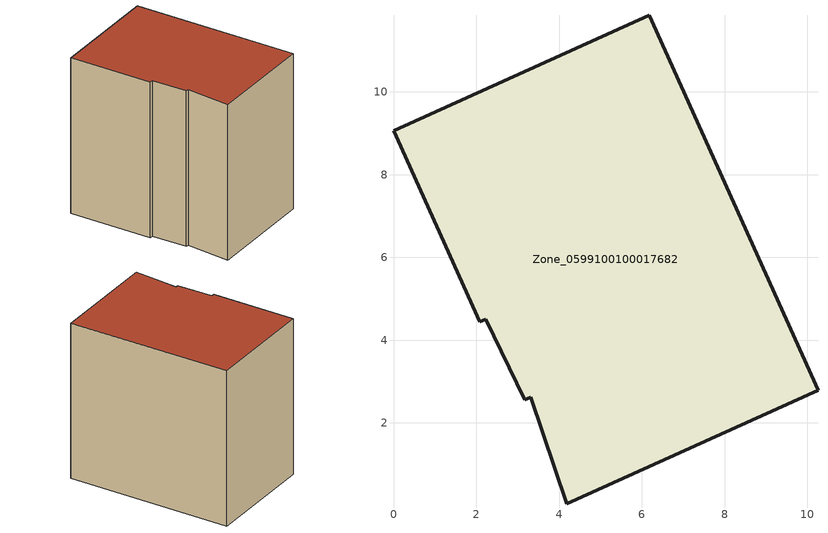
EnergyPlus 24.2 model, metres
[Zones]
Zone_0599100100017682
 floor ground (C_G): 3.32,2.63 3.17,2.56 2.23,4.51 2.08,4.44 0,9.06 6.18,11.85 10.26,2.79 4.19,0.05 z0
 wall outside (C_F): 10.26,2.79 6.18,11.85 0,9.06 2.08,4.44 2.23,4.51 3.17,2.56 3.32,2.63 4.19,0.05 10.26,2.79 z0:9.63
 roof outside (C_R): 3.17,2.56 3.32,2.63 4.19,0.05 10.26,2.79 6.18,11.85 0,9.06 2.08,4.44 2.23,4.51 z9.63
[BUILDING]
Pand.0599100100017682: North Axis=0; Terrain=City; Loads Convergence Tolerance Value=0.04; Temperature Convergence Tolerance Value=0.4; Solar Distribution=FullExterior; Maximum Number of Warmup Days=25; Minimum Number of Warmup Days=1
[Site:Location]
Rotterdam.The.Hague.AP_ZH_NLD Design_Conditions: Latitude=51.96; Longitude=4.45; Time Zone=1; Elevation=-4.5
[SITE:GROUNDTEMPERATURE:BUILDINGSURFACE]
18, 18, 18, 18, 18, 18, 18, 18, 18, 18, 18, 18
[MATERIAL] Thermal Absorptance=0.9; Solar Absorptance=0.7; Visible Absorptance=0.7
Name | Roughness | Thickness | Conductivity | Density | Specific Heat
G.TC.2015-2018 | MediumSmooth | 0.15 | 0.0428571 | 540 | 1210
F.TC.2015-2018 | Rough | 0.3 | 0.0666667 | 1920 | 840
R.TC.2015-2018 | MediumRough | 0.2 | 0.0333333 | 1500 | 1000
[CONSTRUCTION]
C_G: G.TC.2015-2018
C_F: F.TC.2015-2018
C_R: R.TC.2015-2018
[ZONE]
Zone_0599100100017682: Type=1; Multiplier=1; Ceiling Height=Autocalculate; Volume=Autocalculate; Floor Area=autocalculate; Part of Total Floor Area=Yes
[ZONEINFILTRATION:DESIGNFLOWRATE]
Infil_Zone_0599100100017682: Zone or ZoneList or Space or SpaceList=Zone_0599100100017682; Schedule=AlwaysOn; Design Flow Rate Calculation Method=Flow/Area; Flow Rate per Floor Area=0.0015; Constant Term Coefficient=1; Temperature Term Coefficient=0; Velocity Term Coefficient=0; Velocity Squared Term Coefficient=0
[HVACTEMPLATE:ZONE:IDEALLOADSAIRSYSTEM]
Zone_0599100100017682: Maximum Heating Supply Air Temperature=50; Minimum Cooling Supply Air Temperature=13; Maximum Heating Supply Air Humidity Ratio=0.0156; Minimum Cooling Supply Air Humidity Ratio=0.0077; Heating Limit=NoLimit; Cooling Limit=NoLimit; Dehumidification Control Type=ConstantSensibleHeatRatio; Cooling Sensible Heat Ratio=0.7; Dehumidification Setpoint=60; Humidification Control Type=None; Humidification Setpoint=30; Outdoor Air Method=None; Outdoor Air Flow Rate per Person=0.00944; Outdoor Air Flow Rate per Zone Floor Area=0; Outdoor Air Flow Rate per Zone=0; Demand Controlled Ventilation Type=None; Outdoor Air Economizer Type=NoEconomizer; Heat Recovery Type=None; Sensible Heat Recovery Effectiveness=0.7; Latent Heat Recovery Effectiveness=0.65
[ZONECONTROL:THERMOSTAT]
ThermostatControl_Zone_0599100100017682: Zone or ZoneList=Zone_0599100100017682; Control Type Schedule=DualSetpointControlType; Control 1=Thermostat_Zone_0599100100017682; Temperature Difference Between Cutout And Setpoint=0
[THERMOSTATSETPOINT:DUALSETPOINT]
Thermostat_Zone_0599100100017682: Heating Setpoint Temperature Schedule=HeatingSetpoint_Zone_0599100100017682; Cooling Setpoint Temperature Schedule=CoolingSetpoint_Zone_0599100100017682
[SCHEDULE:COMPACT]
HeatingSetpoint_Zone_0599100100017682: Through: 12/31, For: AllDays, Until: 24:00, 21
CoolingSetpoint_Zone_0599100100017682: Through: 12/31, For: AllDays, Until: 24:00, 24
DualSetpointControlType: Through: 12/31, For: AllDays, Until: 24:00, 4
AlwaysOn: Through: 12/31, For: AllDays, Until: 24:00, 1
